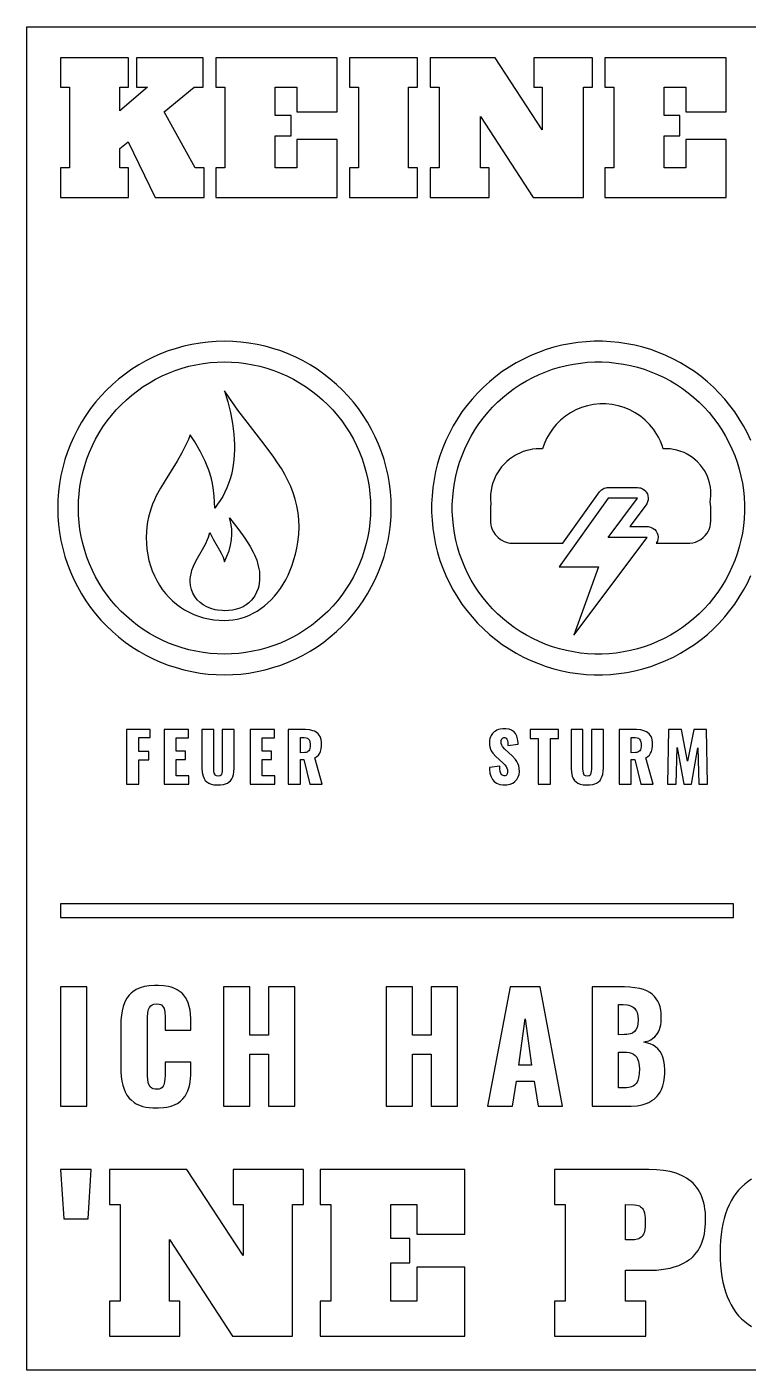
# Model space of a CAD drawing. Header units: millimetres. Extents: x 0 to 272, y 0 to 240.
# Drawn here: x 0.5 to 129.3, y 0.5 to 240.4 of the extents above; entities that cross this region are included whole.
import ezdxf

# ---------------------------------------------------------------- set-up
doc = ezdxf.new("R2010")
doc.units = ezdxf.units.MM

msp = doc.modelspace()

# ---------------------------------------------------------------- linework, layer by layer
at = {"layer": 'ENTGITTERRAHMEN'}
msp.add_lwpolyline([(0.5, 240.356), (271.5, 240.356), (271.5, 0.5), (0.5, 0.5)], close=True, dxfattribs=at)
at = {"layer": 'MOTIV'}
for points in [[(17.098, 225.362), (17.098, 229.596), (18.637, 229.596), (18.637, 234.856), (6.514, 234.856), (6.514, 229.596), (8.117, 229.596), (8.117, 215.163), (6.514, 215.163), (6.514, 209.903), (18.637, 209.903), (18.637, 215.163), (17.098, 215.163), (17.098, 218.627), (18.573, 219.845), (23.384, 209.903), (32.14, 209.903), (32.14, 215.163), (30.536, 215.163), (25.02, 225.169), (30.376, 229.596), (31.98, 229.596), (31.98, 234.856), (20.048, 234.856), (20.048, 229.596), (22.069, 229.596)], [(47.663, 224.528), (44.841, 224.528), (44.841, 229.596), (48.722, 229.596), (48.722, 225.169), (55.906, 225.169), (55.906, 234.856), (34.257, 234.856), (34.257, 229.596), (35.86, 229.596), (35.86, 215.163), (34.257, 215.163), (34.257, 209.903), (55.906, 209.903), (55.906, 220.23), (48.722, 220.23), (48.722, 215.163), (44.841, 215.163), (44.841, 220.872), (47.663, 220.872)], [(58.087, 229.596), (59.691, 229.596), (59.691, 215.163), (58.087, 215.163), (58.087, 209.903), (70.275, 209.903), (70.275, 215.163), (68.671, 215.163), (68.671, 229.596), (70.275, 229.596), (70.275, 234.856), (58.087, 234.856)], [(74.124, 229.596), (74.124, 215.163), (72.52, 215.163), (72.52, 209.903), (83.04, 209.903), (83.04, 215.163), (81.5, 215.163), (81.5, 224.368), (90.898, 209.903), (99.91, 209.903), (99.91, 229.596), (101.514, 229.596), (101.514, 234.856), (90.994, 234.856), (90.994, 229.596), (92.534, 229.596), (92.534, 221.994), (84.098, 234.856), (72.52, 234.856), (72.52, 229.596)], [(117.102, 220.872), (117.102, 224.528), (114.279, 224.528), (114.279, 229.596), (118.16, 229.596), (118.16, 225.169), (125.344, 225.169), (125.344, 234.856), (103.695, 234.856), (103.695, 229.596), (105.299, 229.596), (105.299, 215.163), (103.695, 215.163), (103.695, 209.903), (125.344, 209.903), (125.344, 220.23), (118.16, 220.23), (118.16, 215.163), (114.279, 215.163), (114.279, 220.872)], [(61.334, 169.752), (60.552, 170.987), (59.71, 172.183), (58.811, 173.335), (57.856, 174.442), (56.848, 175.501), (55.789, 176.509), (54.682, 177.464), (53.529, 178.363), (52.334, 179.205), (51.099, 179.987), (49.827, 180.708), (48.521, 181.365), (47.185, 181.958), (45.821, 182.484), (44.432, 182.943), (43.023, 183.332), (41.597, 183.653), (40.156, 183.903), (38.706, 184.082), (37.248, 184.189), (35.786, 184.225), (34.324, 184.189), (32.866, 184.082), (31.415, 183.903), (29.975, 183.653), (28.549, 183.332), (27.14, 182.943), (25.751, 182.484), (24.387, 181.958), (23.051, 181.365), (21.745, 180.708), (20.473, 179.987), (19.238, 179.205), (18.042, 178.363), (16.89, 177.464), (15.783, 176.509), (14.724, 175.501), (13.716, 174.442), (12.761, 173.335), (11.862, 172.183), (11.02, 170.987), (10.238, 169.752), (9.517, 168.48), (8.86, 167.174), (8.267, 165.838), (7.741, 164.474), (7.283, 163.086), (6.893, 161.676), (6.572, 160.25), (6.322, 158.81), (6.143, 157.359), (6.036, 155.901), (6, 154.439), (6.036, 152.978), (6.143, 151.52), (6.322, 150.069), (6.572, 148.628), (6.893, 147.202), (7.283, 145.793), (7.741, 144.404), (8.267, 143.04), (8.86, 141.704), (9.517, 140.398), (10.238, 139.126), (11.02, 137.891), (11.862, 136.696), (12.761, 135.543), (13.716, 134.436), (14.724, 133.377), (15.783, 132.369), (16.89, 131.414), (18.042, 130.515), (19.238, 129.673), (20.473, 128.891), (21.745, 128.17), (23.051, 127.513), (24.387, 126.92), (25.751, 126.394), (27.14, 125.936), (28.549, 125.546), (29.975, 125.225), (31.415, 124.975), (32.866, 124.797), (34.324, 124.689), (35.786, 124.653), (37.248, 124.689), (38.706, 124.797), (40.156, 124.975), (41.597, 125.225), (43.023, 125.546), (44.432, 125.936), (45.821, 126.394), (47.185, 126.92), (48.521, 127.513), (49.827, 128.17), (51.099, 128.891), (52.334, 129.673), (53.529, 130.515), (54.682, 131.414), (55.789, 132.369), (56.848, 133.377), (57.856, 134.436), (58.811, 135.543), (59.71, 136.696), (60.552, 137.891), (61.334, 139.126), (62.055, 140.398), (62.712, 141.704), (63.305, 143.04), (63.831, 144.404), (64.289, 145.793), (64.679, 147.202), (65, 148.628), (65.25, 150.069), (65.429, 151.52), (65.536, 152.978), (65.572, 154.439), (65.536, 155.901), (65.429, 157.359), (65.25, 158.81), (65, 160.25), (64.679, 161.676), (64.289, 163.086), (63.831, 164.474), (63.305, 165.838), (62.712, 167.174), (62.055, 168.48)], [(58.163, 141.027), (57.478, 139.945), (56.74, 138.898), (55.953, 137.889), (55.116, 136.919), (54.233, 135.992), (53.306, 135.109), (52.336, 134.272), (51.327, 133.485), (50.28, 132.747), (49.198, 132.062), (48.084, 131.431), (46.94, 130.855), (45.77, 130.337), (44.575, 129.876), (43.359, 129.474), (42.125, 129.133), (40.876, 128.852), (39.614, 128.633), (38.343, 128.476), (37.066, 128.382), (35.786, 128.351), (34.506, 128.382), (33.229, 128.476), (31.958, 128.633), (30.696, 128.852), (29.447, 129.133), (28.213, 129.474), (26.997, 129.876), (25.802, 130.337), (24.632, 130.855), (23.488, 131.431), (22.374, 132.062), (21.292, 132.747), (20.245, 133.485), (19.236, 134.272), (18.266, 135.109), (17.339, 135.992), (16.456, 136.919), (15.619, 137.889), (14.832, 138.898), (14.094, 139.945), (13.409, 141.027), (12.778, 142.141), (12.202, 143.285), (11.683, 144.455), (11.223, 145.65), (10.821, 146.866), (10.479, 148.1), (10.199, 149.349), (9.98, 150.611), (9.823, 151.882), (9.729, 153.159), (9.698, 154.439), (9.729, 155.719), (9.823, 156.996), (9.98, 158.267), (10.199, 159.529), (10.479, 160.778), (10.821, 162.012), (11.223, 163.228), (11.683, 164.423), (12.202, 165.593), (12.778, 166.737), (13.409, 167.851), (14.094, 168.933), (14.832, 169.98), (15.619, 170.989), (16.456, 171.959), (17.339, 172.886), (18.266, 173.769), (19.236, 174.606), (20.245, 175.394), (21.292, 176.131), (22.374, 176.816), (23.488, 177.447), (24.632, 178.023), (25.802, 178.542), (26.997, 179.002), (28.213, 179.404), (29.447, 179.746), (30.696, 180.026), (31.958, 180.245), (33.229, 180.402), (34.506, 180.496), (35.786, 180.528), (37.066, 180.496), (38.343, 180.402), (39.614, 180.245), (40.876, 180.026), (42.125, 179.746), (43.359, 179.404), (44.575, 179.002), (45.77, 178.542), (46.94, 178.023), (48.084, 177.447), (49.198, 176.816), (50.28, 176.131), (51.327, 175.394), (52.336, 174.606), (53.306, 173.769), (54.233, 172.886), (55.116, 171.959), (55.953, 170.989), (56.74, 169.98), (57.478, 168.933), (58.163, 167.851), (58.794, 166.737), (59.37, 165.593), (59.889, 164.423), (60.349, 163.228), (60.751, 162.012), (61.093, 160.778), (61.373, 159.529), (61.592, 158.267), (61.749, 156.996), (61.843, 155.719), (61.874, 154.439), (61.843, 153.159), (61.749, 151.882), (61.592, 150.611), (61.373, 149.349), (61.093, 148.1), (60.751, 146.866), (60.349, 145.65), (59.889, 144.455), (59.37, 143.285), (58.794, 142.141)], [(125.85, 142.709), (125.247, 141.58), (124.589, 140.482), (123.877, 139.417), (123.114, 138.389), (122.302, 137.399), (121.442, 136.45), (120.537, 135.545), (119.588, 134.685), (118.598, 133.872), (117.57, 133.11), (116.505, 132.398), (115.407, 131.74), (114.277, 131.136), (113.12, 130.589), (111.937, 130.099), (110.731, 129.667), (109.506, 129.296), (108.264, 128.985), (107.008, 128.735), (105.741, 128.547), (104.467, 128.421), (103.188, 128.359), (101.907, 128.359), (100.628, 128.421), (99.354, 128.547), (98.088, 128.735), (96.832, 128.985), (95.59, 129.296), (94.364, 129.667), (93.159, 130.099), (91.976, 130.589), (90.818, 131.136), (89.689, 131.74), (88.59, 132.398), (87.526, 133.11), (86.497, 133.872), (85.507, 134.685), (84.559, 135.545), (83.653, 136.45), (82.793, 137.399), (81.981, 138.389), (81.218, 139.417), (80.507, 140.482), (79.848, 141.58), (79.245, 142.709), (78.697, 143.867), (78.207, 145.05), (77.776, 146.256), (77.404, 147.481), (77.093, 148.723), (76.843, 149.979), (76.655, 151.246), (76.53, 152.52), (76.467, 153.799), (76.467, 155.079), (76.53, 156.358), (76.655, 157.633), (76.843, 158.899), (77.093, 160.155), (77.404, 161.397), (77.776, 162.623), (78.207, 163.828), (78.697, 165.011), (79.245, 166.169), (79.848, 167.298), (80.507, 168.396), (81.218, 169.461), (81.981, 170.49), (82.793, 171.479), (83.653, 172.428), (84.559, 173.334), (85.507, 174.193), (86.497, 175.006), (87.526, 175.769), (88.59, 176.48), (89.689, 177.138), (90.818, 177.742), (91.976, 178.289), (93.159, 178.779), (94.364, 179.211), (95.59, 179.582), (96.832, 179.894), (98.088, 180.143), (99.354, 180.331), (100.628, 180.457), (101.907, 180.52), (103.188, 180.52), (104.467, 180.457), (105.741, 180.331), (107.008, 180.143), (108.264, 179.894), (109.506, 179.582), (110.731, 179.211), (111.937, 178.779), (113.12, 178.289), (114.277, 177.742), (115.407, 177.138), (116.505, 176.48), (117.57, 175.769), (118.598, 175.006), (119.588, 174.193), (120.537, 173.334), (121.442, 172.428), (122.302, 171.479), (123.114, 170.49), (123.877, 169.461), (124.589, 168.396), (125.247, 167.298), (125.85, 166.169), (126.398, 165.011), (126.888, 163.828), (127.319, 162.623), (127.691, 161.397), (128.002, 160.155), (128.252, 158.899), (128.44, 157.633), (128.565, 156.358), (128.628, 155.079), (128.628, 153.799), (128.565, 152.52), (128.44, 151.246), (128.252, 149.979), (128.002, 148.723), (127.691, 147.481), (127.319, 146.256), (126.888, 145.05), (126.398, 143.867)], [(37.459, 163.04), (37.349, 162.162), (37.201, 161.299), (37.015, 160.453), (36.789, 159.626), (36.523, 158.818), (36.216, 158.03), (35.867, 157.264), (35.476, 156.521), (35.041, 155.802), (34.563, 155.107), (34.04, 154.439), (34.021, 155.514), (33.959, 156.561), (33.774, 158.101), (33.58, 159.12), (33.459, 159.63), (33.167, 160.659), (32.994, 161.18), (32.591, 162.24), (32.359, 162.781), (31.83, 163.892), (31.532, 164.464), (30.494, 166.26), (29.675, 167.535), (29.334, 166.679), (28.97, 165.857), (28.183, 164.297), (27.342, 162.828), (25.179, 159.376), (24.362, 158.01), (23.613, 156.613), (23.272, 155.894), (22.959, 155.157), (22.677, 154.398), (22.428, 153.614), (22.218, 152.802), (22.048, 151.958), (21.922, 151.079), (21.844, 150.161), (21.817, 149.201), (21.849, 148.123), (21.942, 147.075), (22.095, 146.057), (22.306, 145.07), (22.574, 144.117), (22.895, 143.199), (23.269, 142.317), (23.693, 141.473), (24.165, 140.668), (24.685, 139.905), (25.248, 139.183), (25.855, 138.506), (26.503, 137.874), (27.189, 137.29), (27.913, 136.753), (28.672, 136.267), (29.465, 135.832), (30.289, 135.451), (31.142, 135.123), (32.023, 134.852), (32.93, 134.639), (33.861, 134.485), (34.813, 134.391), (35.786, 134.359), (36.547, 134.386), (37.302, 134.467), (38.05, 134.601), (38.787, 134.788), (39.513, 135.026), (40.226, 135.314), (40.924, 135.653), (41.606, 136.041), (42.27, 136.477), (42.914, 136.961), (43.536, 137.492), (44.134, 138.07), (44.708, 138.692), (45.255, 139.36), (45.774, 140.071), (46.262, 140.826), (46.719, 141.623), (47.142, 142.462), (47.53, 143.342), (47.881, 144.262), (48.194, 145.221), (48.465, 146.219), (48.695, 147.255), (48.882, 148.328), (49.046, 149.72), (49.107, 151.061), (49.071, 152.355), (48.942, 153.606), (48.727, 154.818), (48.431, 155.994), (48.061, 157.138), (47.62, 158.255), (47.117, 159.347), (46.555, 160.418), (45.941, 161.473), (45.28, 162.515), (44.579, 163.548), (43.076, 165.601), (39.828, 169.766), (38.175, 171.937), (36.563, 174.209), (35.786, 175.392), (36.385, 173.429), (36.869, 171.475), (37.232, 169.54), (37.366, 168.582), (37.467, 167.632), (37.535, 166.691), (37.569, 165.76), (37.569, 164.84), (37.532, 163.933)], [(108.159, 171.973), (107.139, 172.395), (106.083, 172.715), (105.001, 172.931), (103.903, 173.039), (102.799, 173.039), (101.701, 172.931), (100.619, 172.715), (99.563, 172.395), (98.543, 171.973), (97.57, 171.452), (96.652, 170.839), (95.799, 170.139), (95.019, 169.359), (94.486, 168.726), (93.851, 167.823), (93.307, 166.863), (92.86, 165.854), (92.572, 165.008), (92.106, 165.02), (91.456, 164.996), (90.81, 164.925), (90.382, 164.851), (89.75, 164.7), (89.13, 164.504), (88.526, 164.262), (88.134, 164.077), (87.751, 163.873), (87.198, 163.531), (86.67, 163.15), (86.173, 162.732), (85.707, 162.277), (85.276, 161.79), (84.883, 161.273), (84.642, 160.912), (84.314, 160.35), (84.119, 159.963), (83.863, 159.365), (83.717, 158.957), (83.536, 158.332), (83.441, 157.909), (83.337, 157.267), (83.295, 156.835), (83.274, 155.968), (83.325, 155.22), (83.271, 154.579), (83.28, 151.907), (83.348, 151.386), (83.408, 151.13), (83.577, 150.632), (83.809, 150.161), (84.101, 149.724), (84.447, 149.329), (84.639, 149.15), (85.056, 148.83), (85.279, 148.691), (85.75, 148.459), (86.248, 148.29), (86.763, 148.188), (87.287, 148.153), (96.196, 148.153), (102.731, 157.302), (102.97, 157.577), (103.108, 157.696), (103.415, 157.893), (103.581, 157.969), (103.931, 158.071), (104.111, 158.097), (109.532, 158.106), (109.9, 158.07), (110.079, 158.026), (110.421, 157.888), (110.731, 157.686), (110.996, 157.429), (111.108, 157.282), (111.289, 156.96), (111.405, 156.61), (111.452, 156.244), (111.427, 155.875), (111.333, 155.518), (111.172, 155.186), (111.069, 155.033), (108.135, 151.122), (111.463, 151.113), (111.825, 151.042), (112, 150.981), (112.327, 150.81), (112.615, 150.579), (112.854, 150.298), (113.035, 149.976), (113.151, 149.626), (113.198, 149.259), (113.174, 148.891), (113.079, 148.534), (112.886, 148.153), (118.874, 148.162), (119.395, 148.23), (119.902, 148.366), (120.148, 148.459), (120.62, 148.691), (120.843, 148.83), (121.259, 149.15), (121.631, 149.521), (121.951, 149.938), (122.213, 150.393), (122.322, 150.632), (122.491, 151.13), (122.593, 151.645), (122.628, 152.169), (122.628, 154.579), (122.593, 155.103), (122.501, 155.573), (122.567, 156.005), (122.618, 156.594), (122.606, 157.579), (122.541, 158.167), (122.387, 158.94), (122.222, 159.508), (122.016, 160.062), (121.77, 160.6), (121.485, 161.118), (121.162, 161.613), (120.804, 162.084), (120.275, 162.668), (119.842, 163.07), (119.38, 163.44), (118.893, 163.774), (118.382, 164.072), (117.85, 164.331), (117.115, 164.615), (116.547, 164.78), (115.969, 164.902), (115.383, 164.982), (114.793, 165.018), (114.13, 165.006), (113.938, 165.596), (113.631, 166.364), (113.268, 167.108), (112.996, 167.588), (112.383, 168.506), (111.683, 169.359), (110.902, 170.139), (110.049, 170.839), (109.132, 171.452)], [(109.532, 156.185), (104.294, 156.185), (95.563, 143.963), (102.548, 143.963), (98.182, 131.74), (111.278, 149.201), (104.294, 149.201)], [(41.938, 143.608), (42.012, 143.101), (42.055, 142.588), (42.066, 142.07), (42.044, 141.545), (41.988, 141.012), (41.897, 140.47), (41.781, 140.098), (41.509, 139.406), (41.185, 138.784), (41.004, 138.499), (40.604, 137.981), (40.155, 137.529), (39.66, 137.142), (39.119, 136.819), (38.534, 136.558), (37.907, 136.358), (37.239, 136.216), (36.531, 136.133), (35.786, 136.105), (35.354, 136.117), (34.521, 136.205), (34.121, 136.281), (33.358, 136.494), (32.65, 136.784), (32.002, 137.147), (31.421, 137.579), (30.913, 138.073), (30.483, 138.627), (30.139, 139.236), (29.885, 139.895), (29.728, 140.599), (29.675, 141.344), (29.688, 141.771), (29.727, 142.182), (29.873, 142.96), (29.976, 143.33), (30.235, 144.04), (30.723, 145.052), (31.873, 147.034), (32.433, 148.087), (32.766, 148.839), (32.915, 149.235), (33.167, 150.074), (33.785, 148.898), (34.911, 146.939), (35.204, 146.388), (35.531, 145.648), (35.786, 144.836), (36.235, 145.818), (36.598, 146.8), (36.868, 147.782), (37.041, 148.764), (37.112, 149.747), (37.075, 150.729), (36.926, 151.711), (36.659, 152.693), (38.32, 150.575), (39.427, 149.053), (40.38, 147.565), (40.915, 146.582), (41.149, 146.091), (41.544, 145.105), (41.703, 144.609)], [(20.475, 105.138), (20.475, 109.475), (22.27, 109.475), (22.27, 110.981), (20.475, 110.981), (20.475, 113.438), (22.535, 113.438), (22.535, 114.896), (18.319, 114.896), (18.319, 105.138)], [(29.377, 113.426), (29.377, 114.896), (24.993, 114.896), (24.993, 105.138), (29.401, 105.138), (29.401, 106.596), (27.149, 106.596), (27.149, 109.511), (28.847, 109.511), (28.847, 111.005), (27.149, 111.005), (27.149, 113.426)], [(37.096, 106.058), (37.274, 106.433), (37.401, 106.862), (37.485, 107.343), (37.531, 108.017), (37.533, 114.896), (35.388, 114.896), (35.388, 107.837), (35.371, 107.449), (35.302, 107.033), (35.245, 106.892), (35.148, 106.74), (35.042, 106.646), (34.943, 106.596), (34.642, 106.548), (34.348, 106.596), (34.219, 106.667), (34.119, 106.768), (34.04, 106.892), (33.968, 107.071), (33.898, 107.492), (33.883, 107.837), (33.883, 114.896), (31.75, 114.896), (31.752, 108.017), (31.814, 107.218), (31.969, 106.535), (32.129, 106.147), (32.351, 105.813), (32.635, 105.534), (32.982, 105.31), (33.403, 105.145), (33.904, 105.04), (34.484, 104.995), (35.099, 105.01), (35.638, 105.085), (35.99, 105.181), (36.296, 105.31), (36.64, 105.534), (36.858, 105.738)], [(42.508, 113.426), (44.736, 113.426), (44.736, 114.896), (40.352, 114.896), (40.352, 105.138), (44.76, 105.138), (44.76, 106.596), (42.508, 106.596), (42.508, 109.511), (44.206, 109.511), (44.206, 111.005), (42.508, 111.005)], [(52.288, 110.077), (52.578, 110.337), (52.792, 110.639), (52.944, 110.987), (53.049, 111.453), (53.101, 111.984), (53.1, 112.601), (53.034, 113.11), (52.942, 113.443), (52.859, 113.64), (52.705, 113.902), (52.517, 114.126), (52.14, 114.43), (51.874, 114.57), (51.579, 114.679), (51.029, 114.806), (50.279, 114.886), (47.182, 114.896), (47.182, 105.138), (49.338, 105.138), (49.338, 109.511), (49.952, 109.511), (51.025, 105.138), (53.253, 105.138), (51.916, 109.86)], [(51.104, 112.298), (51.096, 111.831), (51.034, 111.474), (50.956, 111.259), (50.84, 111.08), (50.686, 110.938), (50.533, 110.852), (50.347, 110.792), (50.127, 110.759), (49.338, 110.752), (49.338, 113.45), (50.037, 113.45), (50.356, 113.422), (50.613, 113.336), (50.807, 113.193), (50.941, 112.995), (51.052, 112.682)], [(87.982, 105.975), (88.128, 106.204), (88.248, 106.45), (88.384, 106.886), (88.44, 107.354), (88.406, 108.003), (88.332, 108.382), (88.17, 108.84), (88.002, 109.15), (87.734, 109.53), (87.188, 110.139), (85.836, 111.352), (85.4, 111.856), (85.284, 112.076), (85.198, 112.398), (85.178, 112.727), (85.212, 112.944), (85.336, 113.232), (85.408, 113.321), (85.527, 113.404), (85.672, 113.445), (85.831, 113.447), (85.966, 113.418), (86.077, 113.361), (86.217, 113.194), (86.308, 112.952), (86.361, 112.59), (86.394, 112.029), (88.249, 112.257), (88.235, 112.509), (88.133, 113.235), (87.992, 113.695), (87.734, 114.189), (87.452, 114.506), (87.218, 114.684), (87.017, 114.8), (86.622, 114.942), (86.045, 115.023), (85.477, 115.015), (84.992, 114.944), (84.695, 114.864), (84.42, 114.757), (84.167, 114.623), (83.935, 114.462), (83.633, 114.172), (83.397, 113.828), (83.277, 113.569), (83.187, 113.286), (83.127, 112.979), (83.097, 112.649), (83.11, 112.11), (83.163, 111.773), (83.287, 111.363), (83.42, 111.085), (83.703, 110.668), (84.177, 110.14), (85.576, 108.897), (85.85, 108.599), (86.072, 108.3), (86.227, 107.97), (86.298, 107.672), (86.319, 107.271), (86.258, 106.96), (86.203, 106.829), (86.141, 106.749), (86.058, 106.689), (85.913, 106.642), (85.742, 106.633), (85.566, 106.663), (85.411, 106.736), (85.301, 106.826), (85.142, 107.064), (85.024, 107.411), (84.951, 107.874), (84.924, 108.367), (83.081, 108.089), (83.097, 107.788), (83.186, 107.106), (83.274, 106.747), (83.387, 106.424), (83.634, 105.965), (83.957, 105.596), (84.358, 105.319), (84.635, 105.194), (84.94, 105.1), (85.509, 105.009), (86.214, 105.009), (86.52, 105.053), (86.807, 105.128), (87.243, 105.319), (87.619, 105.581), (87.812, 105.767)], [(93.983, 105.138), (93.983, 113.293), (95.44, 113.293), (95.44, 114.896), (90.345, 114.896), (90.345, 113.293), (91.814, 113.293), (91.814, 105.138)], [(103.014, 106.058), (103.192, 106.433), (103.319, 106.862), (103.418, 107.471), (103.45, 108.017), (103.451, 114.896), (101.307, 114.896), (101.307, 107.837), (101.289, 107.449), (101.22, 107.033), (101.163, 106.892), (101.066, 106.74), (100.961, 106.646), (100.861, 106.596), (100.56, 106.548), (100.266, 106.596), (100.138, 106.667), (100.037, 106.768), (99.942, 106.925), (99.886, 107.071), (99.817, 107.492), (99.801, 107.837), (99.801, 114.896), (97.669, 114.896), (97.67, 108.017), (97.732, 107.218), (97.887, 106.535), (98.048, 106.147), (98.27, 105.813), (98.554, 105.534), (98.9, 105.31), (99.321, 105.145), (99.822, 105.04), (100.402, 104.995), (101.017, 105.01), (101.557, 105.085), (101.908, 105.181), (102.215, 105.31), (102.558, 105.534), (102.841, 105.813)], [(111.376, 110.077), (111.666, 110.337), (111.88, 110.639), (112.032, 110.987), (112.137, 111.453), (112.189, 111.984), (112.188, 112.601), (112.123, 113.11), (112.065, 113.336), (111.948, 113.64), (111.793, 113.902), (111.606, 114.126), (111.389, 114.319), (111.142, 114.48), (110.667, 114.679), (110.117, 114.806), (109.367, 114.886), (106.27, 114.896), (106.27, 105.138), (108.426, 105.138), (108.426, 109.511), (109.041, 109.511), (110.113, 105.138), (112.341, 105.138), (111.004, 109.86)], [(110.192, 112.298), (110.184, 111.831), (110.122, 111.474), (110.044, 111.259), (109.928, 111.08), (109.775, 110.938), (109.621, 110.852), (109.435, 110.792), (109.215, 110.759), (108.426, 110.752), (108.426, 113.45), (109.125, 113.45), (109.445, 113.422), (109.701, 113.336), (109.895, 113.193), (110.029, 112.995), (110.14, 112.682)], [(118.461, 109.222), (117.389, 114.896), (115.076, 114.896), (114.907, 105.138), (116.461, 105.138), (116.606, 111.679), (117.81, 105.138), (119.172, 105.138), (120.304, 111.631), (120.485, 105.138), (122.014, 105.138), (121.846, 114.896), (119.617, 114.896)], [(6.514, 81.309), (126.685, 81.309), (126.685, 83.774), (6.514, 83.774)], [(6.514, 68.92), (6.514, 47.62), (11.221, 47.62), (11.221, 68.92)], [(27.912, 48.516), (28.373, 48.954), (28.761, 49.448), (29.076, 49.997), (29.246, 50.395), (29.51, 51.245), (29.651, 51.923), (29.741, 52.636), (29.774, 53.132), (29.785, 55.483), (25.184, 55.483), (25.183, 53.158), (25.151, 52.447), (25.105, 52.012), (25.04, 51.684), (24.967, 51.463), (24.835, 51.199), (24.663, 50.973), (24.431, 50.802), (24.131, 50.693), (23.761, 50.646), (23.381, 50.661), (23.057, 50.733), (22.787, 50.864), (22.523, 51.106), (22.291, 51.482), (22.165, 51.863), (22.077, 52.384), (22.031, 53.047), (22.03, 63.453), (22.096, 64.345), (22.152, 64.68), (22.219, 64.913), (22.386, 65.26), (22.62, 65.556), (22.869, 65.733), (23.181, 65.846), (23.658, 65.896), (24.146, 65.847), (24.384, 65.771), (24.52, 65.701), (24.737, 65.515), (24.896, 65.281), (24.99, 65.084), (25.078, 64.794), (25.127, 64.472), (25.182, 63.525), (25.184, 61.215), (29.785, 61.215), (29.783, 63.313), (29.74, 64.059), (29.647, 64.765), (29.504, 65.433), (29.309, 66.063), (29.06, 66.65), (28.854, 67.01), (28.487, 67.503), (28.203, 67.801), (27.886, 68.073), (27.353, 68.434), (26.736, 68.73), (26.272, 68.889), (25.765, 69.015), (24.926, 69.146), (23.991, 69.205), (23.318, 69.205), (22.359, 69.138), (21.492, 68.992), (20.719, 68.767), (20.039, 68.461), (19.447, 68.079), (19.096, 67.787), (18.779, 67.465), (18.366, 66.927), (18.133, 66.531), (17.934, 66.106), (17.694, 65.416), (17.508, 64.668), (17.375, 63.863), (17.295, 63.001), (17.269, 62.083), (17.28, 53.8), (17.342, 52.937), (17.457, 52.125), (17.626, 51.365), (17.847, 50.658), (18.029, 50.218), (18.366, 49.612), (18.779, 49.071), (19.096, 48.747), (19.636, 48.315), (20.039, 48.064), (20.719, 47.754), (21.224, 47.592), (21.771, 47.467), (22.359, 47.377), (22.988, 47.323), (23.995, 47.309), (24.939, 47.372), (25.514, 47.457), (26.295, 47.647), (26.978, 47.913), (27.379, 48.133)], [(40.304, 60.295), (40.304, 68.92), (35.597, 68.92), (35.597, 47.62), (40.304, 47.62), (40.304, 56.929), (43.617, 56.929), (43.617, 47.62), (48.324, 47.62), (48.324, 68.92), (43.617, 68.92), (43.617, 60.295)], [(72.7, 68.92), (72.7, 60.295), (69.387, 60.295), (69.387, 68.92), (64.68, 68.92), (64.68, 47.62), (69.387, 47.62), (69.387, 56.929), (72.7, 56.929), (72.7, 47.62), (77.407, 47.62), (77.407, 68.92)], [(92.159, 68.92), (86.795, 68.92), (82.771, 47.62), (87.215, 47.62), (87.952, 52.117), (91.081, 52.117), (91.791, 47.62), (96.13, 47.62)], [(112.508, 48.909), (112.974, 49.346), (113.282, 49.719), (113.556, 50.132), (113.794, 50.585), (114.058, 51.252), (114.252, 51.992), (114.376, 52.807), (114.423, 53.467), (114.429, 54.147), (114.376, 54.964), (114.252, 55.708), (114.058, 56.378), (113.866, 56.834), (113.551, 57.379), (113.17, 57.853), (112.722, 58.257), (112.344, 58.511), (111.782, 58.78), (111.157, 58.969), (110.645, 59.059), (111.049, 59.154), (111.549, 59.329), (111.894, 59.496), (112.214, 59.696), (112.599, 60.011), (112.854, 60.285), (113.08, 60.592), (113.278, 60.931), (113.446, 61.304), (113.58, 61.713), (113.679, 62.159), (113.743, 62.642), (113.772, 63.597), (113.73, 64.31), (113.675, 64.75), (113.551, 65.356), (113.378, 65.899), (113.156, 66.378), (112.894, 66.807), (112.594, 67.191), (112.136, 67.631), (111.749, 67.908), (111.186, 68.215), (110.577, 68.459), (109.924, 68.642), (109.049, 68.79), (108.135, 68.881), (107.185, 68.919), (101.442, 68.92), (101.442, 47.62), (108.425, 47.628), (109.452, 47.712), (110.388, 47.891), (111.071, 48.102), (111.543, 48.302), (112.118, 48.625)], [(109.201, 64.85), (109.343, 64.621), (109.459, 64.366), (109.547, 64.085), (109.607, 63.78), (109.645, 63.087), (109.581, 62.278), (109.449, 61.689), (109.262, 61.276), (108.986, 60.941), (108.618, 60.684), (108.238, 60.536), (107.642, 60.427), (107.22, 60.402), (106.148, 60.4), (106.148, 65.765), (106.964, 65.765), (107.674, 65.711), (107.988, 65.645), (108.274, 65.552), (108.532, 65.433), (108.764, 65.287), (108.969, 65.117)], [(89.503, 63.24), (90.634, 54.931), (88.372, 54.931)], [(109.62, 55.93), (109.72, 55.603), (109.797, 55.23), (109.877, 54.346), (109.855, 53.39), (109.735, 52.669), (109.581, 52.207), (109.448, 51.937), (109.291, 51.696), (108.993, 51.394), (108.746, 51.233), (108.459, 51.105), (107.956, 50.972), (107.571, 50.923), (106.148, 50.907), (106.148, 57.297), (107.542, 57.282), (108.042, 57.215), (108.473, 57.094), (108.836, 56.92), (109.14, 56.685), (109.388, 56.388)], [(6.514, 36.338), (7.088, 27.528), (11.417, 27.528), (11.991, 36.338)], [(17.162, 12.818), (15.247, 12.818), (15.247, 6.536), (27.811, 6.536), (27.811, 12.818), (25.973, 12.818), (25.973, 23.812), (37.196, 6.536), (47.96, 6.536), (47.96, 30.056), (49.875, 30.056), (49.875, 36.338), (37.311, 36.338), (37.311, 30.056), (39.15, 30.056), (39.15, 20.977), (29.075, 36.338), (15.247, 36.338), (15.247, 30.056), (17.162, 30.056)], [(68.875, 24.004), (65.504, 24.004), (65.504, 30.056), (70.139, 30.056), (70.139, 24.77), (78.719, 24.77), (78.719, 36.338), (52.863, 36.338), (52.863, 30.056), (54.778, 30.056), (54.778, 12.818), (52.863, 12.818), (52.863, 6.536), (78.719, 6.536), (78.719, 18.871), (70.139, 18.871), (70.139, 12.818), (65.504, 12.818), (65.504, 19.637), (68.875, 19.637)], [(111.547, 18.334), (112.911, 18.378), (114.18, 18.508), (115.353, 18.725), (115.904, 18.866), (116.935, 19.213), (117.87, 19.647), (118.301, 19.896), (118.709, 20.167), (119.093, 20.46), (119.452, 20.777), (119.784, 21.121), (120.09, 21.492), (120.369, 21.889), (120.622, 22.314), (120.848, 22.764), (121.047, 23.242), (121.22, 23.747), (121.366, 24.278), (121.485, 24.836), (121.578, 25.421), (121.685, 26.671), (121.685, 28.001), (121.645, 28.64), (121.578, 29.251), (121.485, 29.836), (121.366, 30.394), (121.22, 30.926), (121.047, 31.43), (120.848, 31.908), (120.622, 32.359), (120.369, 32.783), (120.09, 33.18), (119.784, 33.551), (119.452, 33.895), (119.093, 34.212), (118.709, 34.505), (118.301, 34.776), (117.87, 35.025), (117.414, 35.253), (116.431, 35.644), (115.353, 35.947), (114.18, 36.164), (112.911, 36.295), (111.547, 36.338), (94.731, 36.338), (94.731, 30.056), (96.646, 30.056), (96.646, 12.818), (94.731, 12.818), (94.731, 6.536), (111.049, 6.536), (111.049, 12.818), (107.372, 12.818), (107.372, 18.334)], [(110.077, 29.689), (110.258, 29.544), (110.417, 29.374), (110.553, 29.177), (110.666, 28.952), (110.794, 28.565), (110.87, 28.115), (110.893, 27.781), (110.896, 26.225), (110.851, 25.575), (110.715, 25.025), (110.613, 24.787), (110.488, 24.574), (110.34, 24.387), (110.17, 24.224), (109.978, 24.086), (109.762, 23.974), (109.524, 23.886), (108.98, 23.786), (107.372, 23.774), (107.372, 30.056), (108.98, 30.044), (109.397, 29.98), (109.646, 29.907), (109.873, 29.81)]]:
    msp.add_lwpolyline(points, close=True, dxfattribs=at)
for points in [[(129.778, 166.51), (129.153, 167.831), (128.464, 169.121), (127.712, 170.375), (126.9, 171.59), (126.029, 172.764), (125.102, 173.894), (124.12, 174.978), (123.086, 176.012), (122.003, 176.993), (120.873, 177.921), (119.699, 178.792), (118.483, 179.604), (117.229, 180.355), (115.94, 181.045), (114.618, 181.67), (113.267, 182.229), (111.891, 182.722), (110.492, 183.146), (109.074, 183.501), (107.64, 183.787), (106.194, 184.001), (104.739, 184.144), (103.279, 184.216), (101.817, 184.216), (100.356, 184.144), (98.902, 184.001), (97.455, 183.787), (96.022, 183.501), (94.603, 183.146), (93.204, 182.722), (91.828, 182.229), (90.477, 181.67), (89.156, 181.045), (87.866, 180.355), (86.612, 179.604), (85.397, 178.792), (84.222, 177.921), (83.092, 176.993), (82.009, 176.012), (80.975, 174.978), (79.993, 173.894), (79.066, 172.764), (78.195, 171.59), (77.383, 170.375), (76.631, 169.121), (75.942, 167.831), (75.317, 166.51), (74.758, 165.159), (74.265, 163.782), (73.841, 162.383), (73.485, 160.965), (73.2, 159.531), (72.986, 158.085), (72.842, 156.63), (72.771, 155.17), (72.771, 153.708), (72.842, 152.248), (72.986, 150.793), (73.2, 149.347), (73.485, 147.913), (73.841, 146.495), (74.265, 145.096), (74.758, 143.719), (75.317, 142.369), (75.942, 141.047), (76.631, 139.758), (77.383, 138.504), (78.195, 137.288), (79.066, 136.114), (79.993, 134.984), (80.975, 133.9), (82.009, 132.867), (83.092, 131.885), (84.222, 130.957), (85.397, 130.087), (86.612, 129.274), (87.866, 128.523), (89.156, 127.834), (90.477, 127.208), (91.828, 126.649), (93.204, 126.156), (94.603, 125.732), (96.022, 125.377), (97.455, 125.092), (98.902, 124.877), (100.356, 124.734), (101.817, 124.662), (103.279, 124.662), (104.739, 124.734), (106.194, 124.877), (107.64, 125.092), (109.074, 125.377), (110.492, 125.732), (111.891, 126.156), (113.267, 126.649), (114.618, 127.208), (115.94, 127.834), (117.229, 128.523), (118.483, 129.274), (119.699, 130.087), (120.873, 130.957), (122.003, 131.885), (123.086, 132.867), (124.12, 133.9), (125.102, 134.984), (126.029, 136.114), (126.9, 137.288), (127.712, 138.504), (128.464, 139.758), (129.153, 141.047), (129.778, 142.369)], [(129.895, 34.604), (129.268, 34.172), (128.675, 33.703), (128.114, 33.197), (127.589, 32.649), (127.103, 32.056), (126.656, 31.419), (126.247, 30.736), (125.878, 30.008), (125.547, 29.236), (125.256, 28.418), (125.003, 27.556), (124.789, 26.648), (124.614, 25.696), (124.478, 24.699), (124.381, 23.656), (124.322, 22.569), (124.303, 21.437), (124.322, 20.305), (124.381, 19.218), (124.478, 18.175), (124.614, 17.178), (124.789, 16.226), (125.003, 15.318), (125.256, 14.456), (125.547, 13.638), (125.878, 12.866), (126.247, 12.138), (126.656, 11.456), (127.103, 10.818), (127.589, 10.225), (128.114, 9.677), (128.675, 9.171), (129.268, 8.702), (129.895, 8.27)]]:
    msp.add_lwpolyline(points, dxfattribs=at)

doc.saveas('drawing.dxf')
